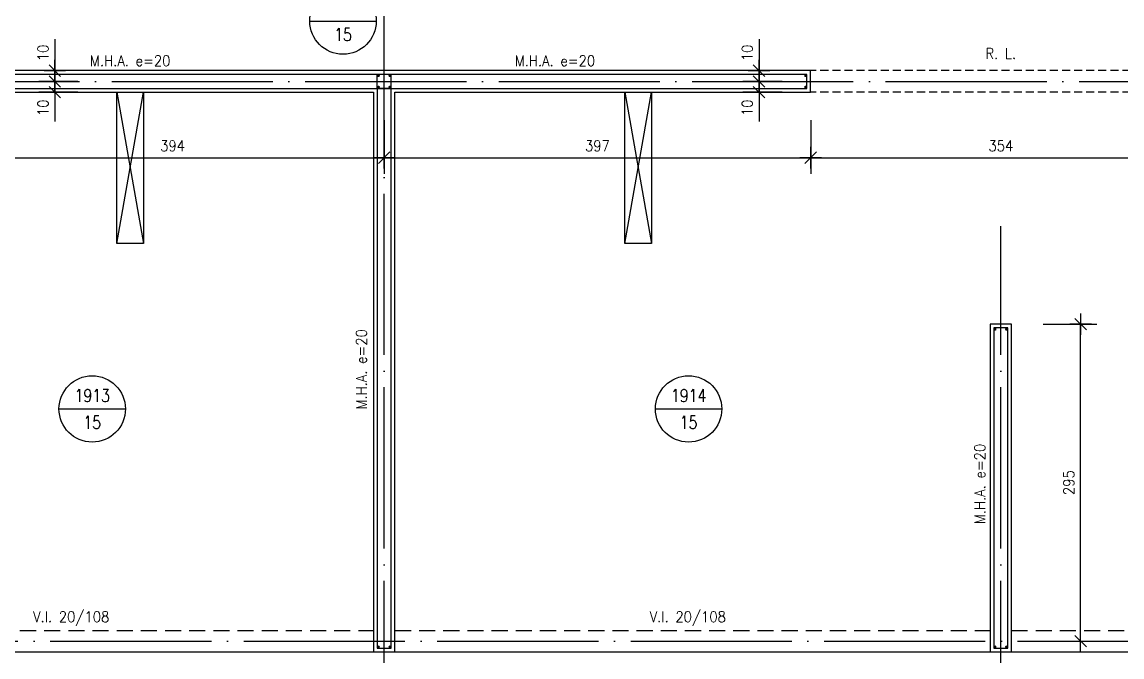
# Model space of a CAD drawing. Extents: x 2783 to 11950, y 3653 to 11429.
# Drawn here: x 4583 to 5607, y 4848 to 5439 of the extents above; entities that cross this region are included whole.
import ezdxf
from ezdxf.enums import TextEntityAlignment as Align

# ---------------------------------------------------------------- set-up
doc = ezdxf.new("R2010")
doc.units = 0
doc.header["$LTSCALE"] = 60
doc.header["$PDMODE"] = 1
for name, pattern in [('EJES', [3, 2.5, -0.25, 0, -0.25]), ('HIDDEN', [0.375, 0.25, -0.125]), ('HIDDEN2', [0.1875, 0.125, -0.0625])]:
    doc.linetypes.add(name, pattern=pattern)
doc.layers.get('0').update_dxf_attribs({"linetype": 'CONTINUOUS'})
doc.layers.get('DEFPOINTS').update_dxf_attribs({"linetype": 'CONTINUOUS'})
for name, color, linetype in [('COTAS', 3, 'CONTINUOUS'), ('CRUCES', 9, 'CONTINUOUS'), ('EJES', 1, 'EJES'), ('MALLA', 1, 'CONTINUOUS'), ('MUROS', 4, 'CONTINUOUS'), ('REFUERZOS', 3, 'HIDDEN2'), ('SHAFT', 1, 'CONTINUOUS'), ('TEXTOS', 2, 'CONTINUOUS'), ('VIGAS', 2, 'CONTINUOUS')]:
    doc.layers.add(name, color=color, linetype=linetype)
doc.layers.add('RLA-LOSAS', color=3, linetype='CONTINUOUS', lineweight=9)
doc.styles.add('COTAS', font='romans.shx', dxfattribs={"width": 0.9})
doc.styles.add('ROMANS', font='romans.shx', dxfattribs={"width": 0.9, "height": 10})
doc.dimstyles.new('50', dxfattribs={"dimtxt": 10, "dimasz": 1, "dimexe": 15, "dimexo": 0, "dimgap": 6, "dimtad": 1, "dimdec": 8, "dimdsep": 46, "dimtxsty": 'COTAS', "dimblk": '$COTA$', "dimcen": 0.09, "dimdle": 10, "dimclrd": 256, "dimclre": 256, "dimclrt": 2, "dimadec": 0, "dimazin": 0, "dimtfac": 1, "dimtdec": 8, "dimtmove": 0, "dimatfit": 2, "dimfxl": 35, "dimfxlon": 1, "dimtolj": 1, "dimarcsym": 0})

# ---------------------------------------------------------------- blocks, each defined once
blk = doc.blocks.new('$COTA$')
at = {"layer": 'COTAS'}
for p, q in [((10, 0), (-10, 0)), ((5.3, 5.3), (-5.3, -5.3)), ((0, -10), (0, 10))]:
    blk.add_line(p, q, dxfattribs=at)
blk = doc.blocks.new('*D37')
at = {"layer": 'COTAS', "lineweight": -2, "transparency": 16777216}
for p, q in [((5533.8, 5157.7), (5583.8, 5157.7)), ((5568.8, 4863.7), (5568.8, 5156.7)), ((5533.8, 4862.7), (5583.8, 4862.7))]:
    blk.add_line(p, q, dxfattribs=at)
at = {"layer": 'DEFPOINTS', "color": 0, "transparency": 16777216}
for p in [(5509.5, 5157.7), (5568.8, 5157.7), (5509.5, 4862.7)]:
    blk.add_point(p, dxfattribs=at)
at = {"layer": 'COTAS', "lineweight": -2, "transparency": 16777216}
for p, rotation in [((5568.8, 5157.7), 90), ((5568.8, 4862.7), 270)]:
    blk.add_blockref('$COTA$', p, dxfattribs=dict(at, rotation=rotation))
at = {"layer": 'COTAS', "color": 2, "transparency": 16777216, "insert": (5557.8, 5010.2), "char_height": 10, "attachment_point": 5, "rotation": 90, "style": 'COTAS'}
blk.add_mtext('\\A1;295', dxfattribs=at)
blk = doc.blocks.new('*D48')
at = {"layer": 'COTAS', "lineweight": -2, "transparency": 16777216}
for p, q in [((4526.5, 5347.7), (4526.5, 5297.7)), ((4920.5, 5347.7), (4920.5, 5297.7)), ((4527.5, 5312.7), (4919.5, 5312.7))]:
    blk.add_line(p, q, dxfattribs=at)
at = {"layer": 'DEFPOINTS', "color": 0, "transparency": 16777216}
for p in [(4526.5, 5365.2), (4920.5, 5365.2), (4920.5, 5312.7)]:
    blk.add_point(p, dxfattribs=at)
at = {"layer": 'COTAS', "lineweight": -2, "transparency": 16777216, "rotation": 180}
blk.add_blockref('$COTA$', (4526.5, 5312.7), dxfattribs=at)
at = {"layer": 'COTAS', "lineweight": -2, "transparency": 16777216}
blk.add_blockref('$COTA$', (4920.5, 5312.7), dxfattribs=at)
at = {"layer": 'COTAS', "color": 2, "transparency": 16777216, "insert": (4723.5, 5323.7), "char_height": 10, "attachment_point": 5, "style": 'COTAS'}
blk.add_mtext('\\A1;394', dxfattribs=at)
blk = doc.blocks.new('*D49')
at = {"layer": 'COTAS', "lineweight": -2, "transparency": 16777216}
for p, q in [((4920.5, 5347.7), (4920.5, 5297.7)), ((5317.5, 5347.7), (5317.5, 5297.7)), ((4921.5, 5312.7), (5316.5, 5312.7))]:
    blk.add_line(p, q, dxfattribs=at)
at = {"layer": 'DEFPOINTS', "color": 0, "transparency": 16777216}
for p in [(4920.5, 5365.2), (5317.5, 5365.2), (5317.5, 5312.7)]:
    blk.add_point(p, dxfattribs=at)
at = {"layer": 'COTAS', "lineweight": -2, "transparency": 16777216, "rotation": 180}
blk.add_blockref('$COTA$', (4920.5, 5312.7), dxfattribs=at)
at = {"layer": 'COTAS', "lineweight": -2, "transparency": 16777216}
blk.add_blockref('$COTA$', (5317.5, 5312.7), dxfattribs=at)
at = {"layer": 'COTAS', "color": 2, "transparency": 16777216, "insert": (5119, 5323.7), "char_height": 10, "attachment_point": 5, "style": 'COTAS'}
blk.add_mtext('\\A1;397', dxfattribs=at)
blk = doc.blocks.new('*D119')
at = {"layer": 'COTAS', "lineweight": -2, "transparency": 16777216}
for p, q in [((5317.5, 5347.7), (5317.5, 5297.7)), ((5671.5, 5347.7), (5671.5, 5297.7)), ((5318.5, 5312.7), (5670.5, 5312.7))]:
    blk.add_line(p, q, dxfattribs=at)
at = {"layer": 'DEFPOINTS', "color": 0, "transparency": 16777216}
for p in [(5317.5, 5347.7), (5671.5, 5347.7), (5671.5, 5312.7)]:
    blk.add_point(p, dxfattribs=at)
at = {"layer": 'COTAS', "lineweight": -2, "transparency": 16777216, "rotation": 180}
blk.add_blockref('$COTA$', (5317.5, 5312.7), dxfattribs=at)
at = {"layer": 'COTAS', "lineweight": -2, "transparency": 16777216}
blk.add_blockref('$COTA$', (5671.5, 5312.7), dxfattribs=at)
at = {"layer": 'COTAS', "color": 2, "transparency": 16777216, "insert": (5494.5, 5323.7), "char_height": 10, "attachment_point": 5, "style": 'COTAS'}
blk.add_mtext('\\A1;354', dxfattribs=at)
blk = doc.blocks.new('*D156')
at = {"layer": 'COTAS', "lineweight": -2, "transparency": 16777216}
for p, q in [((5290.8, 5383.7), (5254.4, 5383.7)), ((5269.4, 5384.7), (5269.4, 5385.7)), ((5269.4, 5383.7), (5269.4, 5373.7)), ((5290.8, 5373.7), (5254.4, 5373.7)), ((5269.4, 5372.7), (5269.4, 5346.4))]:
    blk.add_line(p, q, dxfattribs=at)
at = {"layer": 'DEFPOINTS', "color": 0, "transparency": 16777216}
for p in [(5269.4, 5383.7), (5290.8, 5383.7), (5290.8, 5373.7)]:
    blk.add_point(p, dxfattribs=at)
at = {"layer": 'COTAS', "lineweight": -2, "transparency": 16777216}
for p, rotation in [((5269.4, 5383.7), 270), ((5269.4, 5373.7), 90)]:
    blk.add_blockref('$COTA$', p, dxfattribs=dict(at, rotation=rotation))
at = {"layer": 'COTAS', "color": 2, "transparency": 16777216, "insert": (5258.4, 5359.1), "char_height": 10, "attachment_point": 5, "rotation": 90, "style": 'COTAS'}
blk.add_mtext('\\A1;10', dxfattribs=at)
blk = doc.blocks.new('*D157')
at = {"layer": 'COTAS', "lineweight": -2, "transparency": 16777216}
for p, q in [((5269.4, 5422.9), (5269.4, 5393.7)), ((5292.2, 5393.7), (5254.4, 5393.7)), ((5269.4, 5394.7), (5269.4, 5395.7)), ((5269.4, 5383.7), (5269.4, 5393.7)), ((5269.4, 5383.7), (5269.4, 5393.7)), ((5290.8, 5383.7), (5254.4, 5383.7)), ((5269.4, 5382.7), (5269.4, 5381.7))]:
    blk.add_line(p, q, dxfattribs=at)
at = {"layer": 'DEFPOINTS', "color": 0, "transparency": 16777216}
for p in [(5269.4, 5393.7), (5292.2, 5393.7), (5290.8, 5383.7)]:
    blk.add_point(p, dxfattribs=at)
at = {"layer": 'COTAS', "lineweight": -2, "transparency": 16777216}
for p, rotation in [((5269.4, 5393.7), 270), ((5269.4, 5383.7), 90)]:
    blk.add_blockref('$COTA$', p, dxfattribs=dict(at, rotation=rotation))
at = {"layer": 'COTAS', "color": 2, "transparency": 16777216, "insert": (5258.4, 5410.2), "char_height": 10, "attachment_point": 5, "rotation": 90, "style": 'COTAS'}
blk.add_mtext('\\A1;10', dxfattribs=at)
blk = doc.blocks.new('*D158')
at = {"layer": 'COTAS', "lineweight": -2, "transparency": 16777216}
for p, q in [((4635.3, 5383.7), (4598.9, 5383.7)), ((4613.9, 5384.7), (4613.9, 5385.7)), ((4613.9, 5383.7), (4613.9, 5373.7)), ((4635.3, 5373.7), (4598.9, 5373.7)), ((4613.9, 5372.7), (4613.9, 5346.4))]:
    blk.add_line(p, q, dxfattribs=at)
at = {"layer": 'DEFPOINTS', "color": 0, "transparency": 16777216}
for p in [(4613.9, 5383.7), (4635.3, 5383.7), (4635.3, 5373.7)]:
    blk.add_point(p, dxfattribs=at)
at = {"layer": 'COTAS', "lineweight": -2, "transparency": 16777216}
for p, rotation in [((4613.9, 5383.7), 270), ((4613.9, 5373.7), 90)]:
    blk.add_blockref('$COTA$', p, dxfattribs=dict(at, rotation=rotation))
at = {"layer": 'COTAS', "color": 2, "transparency": 16777216, "insert": (4602.9, 5359.1), "char_height": 10, "attachment_point": 5, "rotation": 90, "style": 'COTAS'}
blk.add_mtext('\\A1;10', dxfattribs=at)
blk = doc.blocks.new('*D159')
at = {"layer": 'COTAS', "lineweight": -2, "transparency": 16777216}
for p, q in [((4613.9, 5422.9), (4613.9, 5393.7)), ((4636.7, 5393.7), (4598.9, 5393.7)), ((4613.9, 5394.7), (4613.9, 5395.7)), ((4613.9, 5383.7), (4613.9, 5393.7)), ((4613.9, 5383.7), (4613.9, 5393.7)), ((4635.3, 5383.7), (4598.9, 5383.7)), ((4613.9, 5382.7), (4613.9, 5381.7))]:
    blk.add_line(p, q, dxfattribs=at)
at = {"layer": 'DEFPOINTS', "color": 0, "transparency": 16777216}
for p in [(4613.9, 5393.7), (4636.7, 5393.7), (4635.3, 5383.7)]:
    blk.add_point(p, dxfattribs=at)
at = {"layer": 'COTAS', "lineweight": -2, "transparency": 16777216}
for p, rotation in [((4613.9, 5393.7), 270), ((4613.9, 5383.7), 90)]:
    blk.add_blockref('$COTA$', p, dxfattribs=dict(at, rotation=rotation))
at = {"layer": 'COTAS', "color": 2, "transparency": 16777216, "insert": (4602.9, 5410.2), "char_height": 10, "attachment_point": 5, "rotation": 90, "style": 'COTAS'}
blk.add_mtext('\\A1;10', dxfattribs=at)
blk = doc.blocks.new('LOSA')
at = {"color": 6, "linetype": 'Continuous'}
blk.add_line((-30.9, 0), (30.9, 0), dxfattribs=at)
at = {"color": 3, "linetype": 'Continuous'}
blk.add_circle((0, 0), 30.9, dxfattribs=at)
at = {"color": 2, "style": 'COTAS', "width": 0.8}
for tag, p in [('NUMERO', (0, 12.5)), ('E', (0, -12.5))]:
    blk.add_attdef(tag, text='', height=12, dxfattribs=at).set_placement(p, align=Align.MIDDLE)
at = {"layer": 'RLA-LOSAS', "style": 'COTAS', "flags": 1}
blk.add_attdef('DIRVER', text='', height=8.09, rotation=90, dxfattribs=at).set_placement((-30.5, 40), align=Align.MIDDLE)
at = {"layer": 'RLA-LOSAS', "linetype": 'ByBlock', "style": 'COTAS', "flags": 1}
blk.add_attdef('CUAVER', text='', height=8.09, rotation=90, dxfattribs=at).set_placement((-49.7, -4.9), align=Align.MIDDLE)
at = {"layer": 'RLA-LOSAS', "style": 'COTAS', "flags": 1}
blk.add_attdef('DIRHOR', text='', height=8.09, dxfattribs=at).set_placement((37.9, -29.3), align=Align.MIDDLE)
at = {"layer": 'RLA-LOSAS', "linetype": 'ByBlock', "style": 'COTAS', "flags": 1}
blk.add_attdef('CUAHOR', text='', height=8.09, dxfattribs=at).set_placement((-9.4, -47.7), align=Align.MIDDLE)
at = {"layer": 'RLA-LOSAS', "style": 'COTAS', "width": 0.7, "flags": 1}
blk.add_attdef('CONTRAFLECHA', text='', height=10, dxfattribs=at).set_placement((0, -67.5), align=Align.MIDDLE)

msp = doc.modelspace()

# ---------------------------------------------------------------- linework, layer by layer
at = {"layer": 'CRUCES'}
for p, q in [((4671.45585631, 5232.70691493), (4696.45585631, 5373.70691493)), ((4671.45585631, 5373.70691493), (4696.45585631, 5232.70691493)), ((5144.45585631, 5232.70691493), (5169.45585631, 5373.70691493)), ((5144.45585631, 5373.70691493), (5169.45585631, 5232.70691493))]:
    msp.add_line(p, q, dxfattribs=at)
at = {"layer": 'EJES'}
for points in [[(4920.45585631, 4408.70691493), (4920.45585631, 6873.70691493)], [(3946.45585631, 5383.70691493), (7047.45585631, 5383.70691493)], [(5494.45585631, 4408.70691493), (5494.45585631, 5248.86638546)], [(3348.95585631, 4862.70691493), (7594.95585631, 4862.70691493)]]:
    msp.add_lwpolyline(points, dxfattribs=at)
at = {"layer": 'MALLA'}
for p, q in [((4913.95585631, 5377.20691493), (4913.95585631, 5390.20691493)), ((4926.95585631, 5377.20691493), (4926.95585631, 5390.20691493)), ((4913.95585631, 5377.20691493), (4926.95585631, 5377.20691493)), ((4926.95585631, 5377.20691493), (4913.95585631, 5377.20691493))]:
    msp.add_line(p, q, dxfattribs=at)
for points in [[(4529.95585631, 5377.20691493), (4913.95585631, 5377.20691493), (4913.95585631, 4856.20691493), (4926.95585631, 4856.20691493), (4926.95585631, 5377.20691493), (5313.95585631, 5377.20691493), (5313.95585631, 5390.20691493), (4529.95585631, 5390.20691493)], [(5500.95585631, 4856.20691493), (5500.95585631, 5154.20691493), (5487.95585631, 5154.20691493), (5487.95585631, 4856.20691493)]]:
    msp.add_lwpolyline(points, close=True, dxfattribs=at)
for points in [[(4914.58085631, 5388.95691493, 1.25, 1.25, -1), (4915.83085631, 5388.95691493, 1.25, 1.25, -1)], [(4925.08085631, 5388.95691493, 1.25, 1.25, -1), (4926.33085631, 5388.95691493, 1.25, 1.25, -1)], [(5312.08085631, 5388.95691493, 1.25, 1.25, -1), (5313.33085631, 5388.95691493, 1.25, 1.25, -1)], [(4914.58085631, 5378.45691493, 1.25, 1.25, -1), (4915.83085631, 5378.45691493, 1.25, 1.25, -1)], [(4914.58085631, 5378.45691493, 1.25, 1.25, -1), (4915.83085631, 5378.45691493, 1.25, 1.25, -1)], [(4925.08085631, 5378.45691493, 1.25, 1.25, -1), (4926.33085631, 5378.45691493, 1.25, 1.25, -1)], [(4925.08085631, 5378.45691493, 1.25, 1.25, -1), (4926.33085631, 5378.45691493, 1.25, 1.25, -1)], [(5312.08085631, 5378.45691493, 1.25, 1.25, -1), (5313.33085631, 5378.45691493, 1.25, 1.25, -1)], [(5488.58085631, 5152.95691493, 1.25, 1.25, -1), (5489.83085631, 5152.95691493, 1.25, 1.25, -1)], [(5499.08085631, 5152.95691493, 1.25, 1.25, -1), (5500.33085631, 5152.95691493, 1.25, 1.25, -1)], [(4914.58085631, 4857.45691493, 1.25, 1.25, -1), (4915.83085631, 4857.45691493, 1.25, 1.25, -1)], [(4925.08085631, 4857.45691493, 1.25, 1.25, -1), (4926.33085631, 4857.45691493, 1.25, 1.25, -1)], [(5488.58085631, 4857.45691493, 1.25, 1.25, -1), (5489.83085631, 4857.45691493, 1.25, 1.25, -1)], [(5499.08085631, 4857.45691493, 1.25, 1.25, -1), (5500.33085631, 4857.45691493, 1.25, 1.25, -1)]]:
    msp.add_lwpolyline(points, format="xyseb", close=True, dxfattribs=at)
at = {"layer": 'MUROS'}
for points in [[(4526.45585631, 5373.70691493), (4910.45585631, 5373.70691493), (4910.45585631, 4852.70691493), (4930.45585631, 4852.70691493), (4930.45585631, 5373.70691493), (5317.45585631, 5373.70691493), (5317.45585631, 5393.70691493), (4526.45585631, 5393.70691493)], [(5504.45585631, 4852.70691493), (5504.45585631, 5157.70691493), (5484.45585631, 5157.70691493), (5484.45585631, 4852.70691493)]]:
    msp.add_lwpolyline(points, close=True, dxfattribs=at)
at = {"layer": 'REFUERZOS'}
for p, q in [((5671.45585631, 5393.70691493), (5317.45585631, 5393.70691493)), ((5671.45585631, 5373.70691493), (5317.45585631, 5373.70691493))]:
    msp.add_line(p, q, dxfattribs=at)
at = {"layer": 'SHAFT'}
for points in [[(4671.45585631, 5373.70691493), (4696.45585631, 5373.70691493), (4696.45585631, 5232.70691493), (4671.45585631, 5232.70691493)], [(5144.45585631, 5373.70691493), (5169.45585631, 5373.70691493), (5169.45585631, 5232.70691493), (5144.45585631, 5232.70691493)]]:
    msp.add_lwpolyline(points, close=True, dxfattribs=at)
at = {"layer": 'VIGAS', "linetype": 'HIDDEN'}
for p, q in [((4356.45585631, 4872.70691493), (4910.45585631, 4872.70691493)), ((4930.45585631, 4872.70691493), (5484.45585631, 4872.70691493)), ((5504.45585631, 4872.70691493), (6058.45585631, 4872.70691493))]:
    msp.add_line(p, q, dxfattribs=at)
at = {"layer": 'VIGAS'}
for p, q in [((4356.45585631, 4852.70691493), (4910.45585631, 4852.70691493)), ((4930.45585631, 4852.70691493), (5484.45585631, 4852.70691493)), ((5504.45585631, 4852.70691493), (6058.45585631, 4852.70691493))]:
    msp.add_line(p, q, dxfattribs=at)

# ---------------------------------------------------------------- block references
for p, values in [((4882.13354719, 5439.79312219), {'NUMERO': '1910', 'E': '15'}), ((4648.66552673, 5078.85494108), {'NUMERO': '1913', 'E': '15'}), ((5203.82992916, 5078.85494108), {'NUMERO': '1914', 'E': '15'})]:
    msp.add_blockref('LOSA', p).add_auto_attribs(values)

# ---------------------------------------------------------------- texts
at = {"layer": 'TEXTOS', "style": 'ROMANS', "width": 0.9}
for s, p in [('M.H.A. e=20', (4684.03831116, 5402.8593368)), ('M.H.A. e=20', (5079.45014166, 5402.8593368)), ('R. L.', (5494.44409181, 5409.61736526)), ('V.I. 20/108', (4629.12116881, 4884.70691493)), ('V.I. 20/108', (5203.12116881, 4884.70691493))]:
    msp.add_text(s, height=10, dxfattribs=at).set_placement(p, align=Align.MIDDLE)
for p in [(4899.26975677, 5115.70691493), (5474.95585631, 5009.04011446)]:
    msp.add_text('M.H.A. e=20', height=10, rotation=90, dxfattribs=at).set_placement(p, align=Align.MIDDLE)

# ---------------------------------------------------------------- dimensions: what is measured, and where the dimension line sits
at = {"layer": 'COTAS'}
for base, p1, p2, picture, middle in [((4613.8529776213, 5393.7069149326), (4635.309476163, 5383.7069149326), (4636.6672637331, 5393.7069149326), '*D159', (4613.8529776213, 5410.2427902544)), ((5269.3868443211, 5393.7069149326), (5290.8433428628, 5383.7069149326), (5292.2011304329, 5393.7069149326), '*D157', (5269.3868443211, 5410.2427902544))]:
    dim = msp.add_linear_dim(base=base, p1=p1, p2=p2, angle=90, dimstyle='50', override={"dimtmove": 1}, dxfattribs=at)
    dim.commit()
    dim.dimension.update_dxf_attribs({"geometry": picture, "text_midpoint": middle, "dimtype": 160})
for base, p1, p2, picture, middle in [((4613.8529776213, 5383.7069149326), (4635.309476163, 5373.7069149326), (4635.309476163, 5383.7069149326), '*D158', (4613.8529776213, 5359.0640577897)), ((5269.3868443211, 5383.7069149326), (5290.8433428628, 5373.7069149326), (5290.8433428628, 5383.7069149326), '*D156', (5269.3868443211, 5359.0640577897))]:
    dim = msp.add_linear_dim(base=base, p1=p1, p2=p2, angle=90, dimstyle='50', dxfattribs=at)
    dim.commit()
    dim.dimension.update_dxf_attribs({"geometry": picture, "text_midpoint": middle, "dimtype": 160})
dim = msp.add_aligned_dim(p1=(4526.4558563143, 5365.2069149326), p2=(4920.4558563143, 5365.2069149326), distance=-52.5457702851, dimstyle='50', dxfattribs=at)
dim.commit()
dim.dimension.update_dxf_attribs({"geometry": '*D48', "text_midpoint": (4723.4558563143, 5323.6611446475)})
dim = msp.add_linear_dim(base=(5317.4558563143, 5312.6611446475), p1=(4920.4558563143, 5365.2069149326), p2=(5317.4558563143, 5365.2069149326), angle=180, dimstyle='50', override={"dimtmove": 1}, dxfattribs=at)
dim.commit()
dim.dimension.update_dxf_attribs({"geometry": '*D49', "text_midpoint": (5118.9558563143, 5323.6611446475)})
dim = msp.add_linear_dim(base=(5671.4558563143, 5312.6611446475), p1=(5317.4558563143, 5347.6611446475), p2=(5671.4558563143, 5347.6611446475), dimstyle='50', dxfattribs=at)
dim.commit()
dim.dimension.update_dxf_attribs({"geometry": '*D119', "text_midpoint": (5494.4558563143, 5323.6611446475)})
dim = msp.add_linear_dim(base=(5568.8113243954, 5157.7069149326), p1=(5509.4558563143, 4862.7069149326), p2=(5509.4558563143, 5157.7069149326), angle=90, dimstyle='50', dxfattribs=at)
dim.commit()
dim.dimension.update_dxf_attribs({"geometry": '*D37', "text_midpoint": (5557.8113243954, 5010.2069149326)})

doc.saveas('drawing.dxf')
